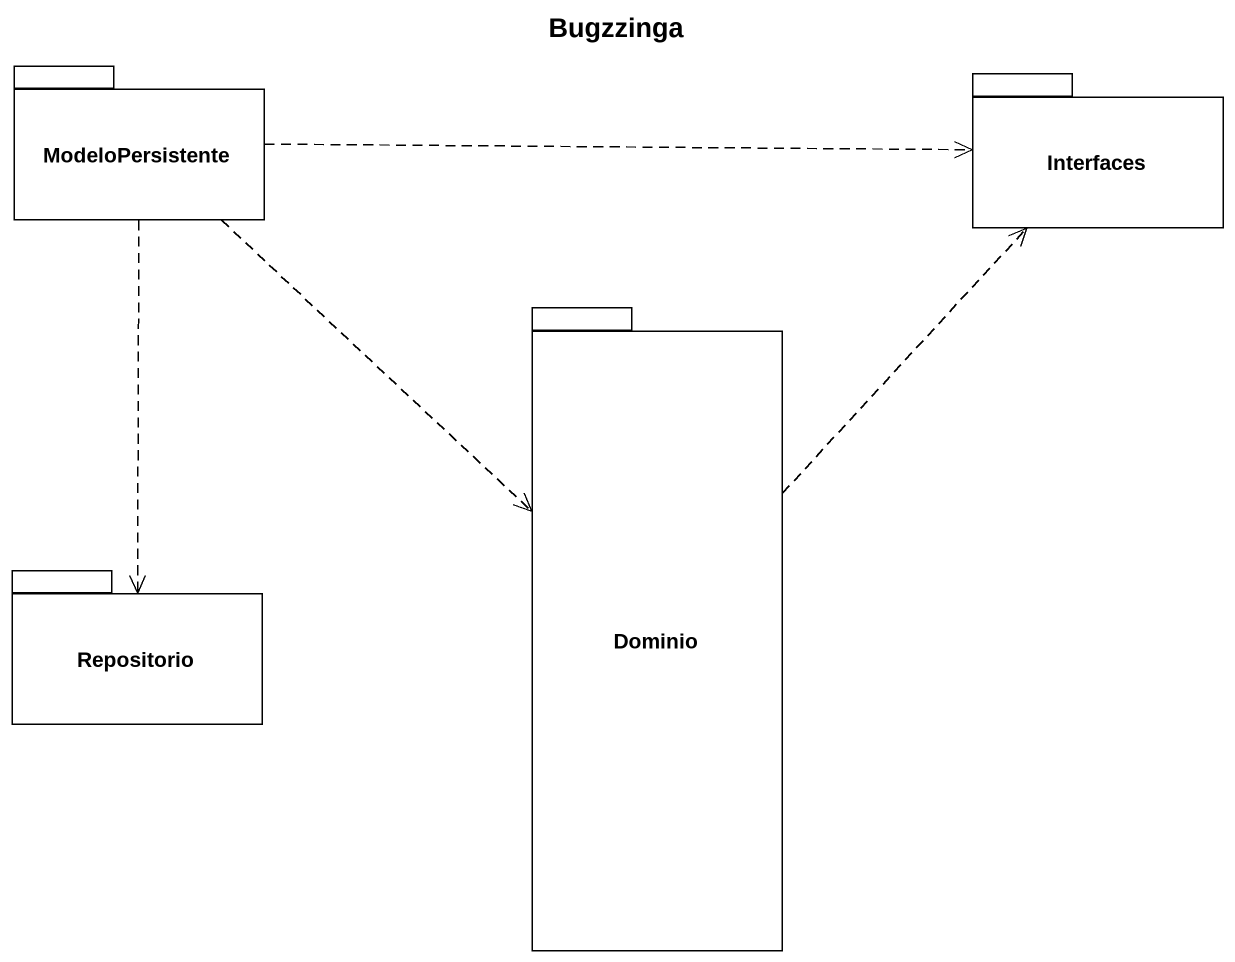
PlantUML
@startuml
title Bugzzinga
package ModeloPersistente {
}
package Interfaces {
}
package Dominio {
}
package Repositorio {
}
ModeloPersistente .right.> Interfaces
ModeloPersistente ..> Dominio
ModeloPersistente ..> Repositorio
Dominio .up.> Interfaces
@enduml
